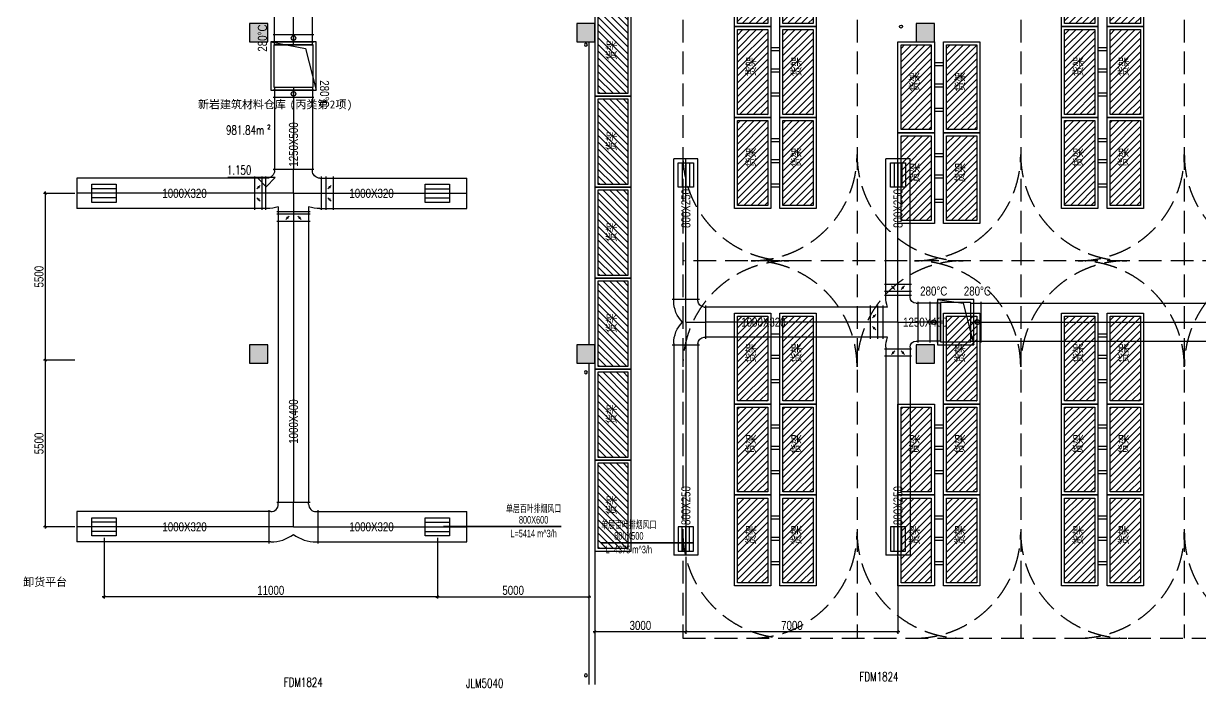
# Model space of a CAD drawing. Extents: x 2246048 to 2442613, y -66234 to 220766.
# Drawn here: x 2312361 to 2351168, y 45728 to 67528 of the extents above; entities that cross this region are included whole.
import ezdxf
from ezdxf.enums import TextEntityAlignment as Align

# ---------------------------------------------------------------- set-up
doc = ezdxf.new("R2010")
doc.units = 0
doc.header["$LTSCALE"] = 1000
doc.header["$MEASUREMENT"] = 0
doc.linetypes.add('CENTER', pattern=[0])
doc.linetypes.add('DASH', pattern=[0.35, 0.25, -0.1])
doc.layers.get('0').update_dxf_attribs({"color": 8})
doc.layers.get('Defpoints').update_dxf_attribs({"color": 8})
for name, color, linetype in [('COLUMN', 8, 'Continuous'), ('DIM_ELEV', 8, 'Continuous'), ('J-建筑立面图', 255, 'Continuous'), ('PUB_HATCH', 8, 'Continuous'), ('PUB_TEXT', 8, 'Continuous'), ('SPACE', 8, 'Continuous'), ('WALL', 7, 'Continuous'), ('WATER', 8, 'Continuous'), ('WINDOW', 8, 'Continuous'), ('WINDOW_TEXT', 8, 'Continuous'), ('叉车流线', 8, 'Continuous'), ('设备符号', 181, 'Continuous')]:
    doc.layers.add(name, color=color, linetype=linetype)
for name, color, linetype, lineweight in [('公共层-表格', 3, 'Continuous', 25), ('暖通-排烟-2D边线', 50, 'Continuous', 25), ('暖通-排烟-方风管中线', 251, 'CENTER', 25), ('暖通-排烟-标注', 3, 'Continuous', 25), ('暖通-排烟-法兰', 2, 'Continuous', 25), ('暖通-排烟-设备标注', 4, 'Continuous', 35), ('暖通-排烟-阀门', 7, 'Continuous', 25), ('暖通-排烟-阀门-消防', 7, 'Continuous', 25), ('暖通-排烟-风口', 70, 'Continuous', 25)]:
    doc.layers.add(name, color=color, linetype=linetype, lineweight=lineweight)
doc.styles.add('_TCH_DIM', font='SIMPLEX', dxfattribs={"bigfont": 'GBCBIG'})
doc.styles.add('_TCH_DYN', font='')
doc.styles.add('_TCH_SPACE', font='SIMPLEX', dxfattribs={"height": 5, "bigfont": 'GBCBIG'})
doc.styles.add('_TCH_WINDOW', font='SIMPLEX', dxfattribs={"height": 3.5, "bigfont": 'GBCBIG'})
doc.styles.add('AC10', font='hj.shx', dxfattribs={"width": 0.8, "bigfont": 'dhzftxt.shx'})
doc.styles.add('DIM_FONT', font='si-fs.shx', dxfattribs={"width": 0.65, "bigfont": 'fs.shx'})
doc.styles.add('rmhz', font='hj.shx', dxfattribs={"width": 0.8, "bigfont": 'dhzftxt.shx'})
doc.styles.get("Standard").update_dxf_attribs({"font": 'gbenor.shx', "bigfont": 'gbcbig.shx'})
doc.styles.get('_TCH_DYN').set_extended_font_data('SimSun')
doc.dimstyles.new('AC-100', dxfattribs={"dimscale": 100, "dimtxt": 3, "dimasz": 0.8, "dimexe": 0.6, "dimexo": 0.6, "dimgap": 0.6, "dimtad": 1, "dimdec": 0, "dimrnd": 1, "dimtxsty": 'rmhz', "dimblk": 'ARCHTICK', "dimcen": 0.8, "dimdle": 0.6, "dimadec": 0, "dimazin": 0, "dimtfac": 1, "dimtdec": 0, "dimtix": 1, "dimtmove": 2, "dimatfit": 3, "dimldrblk": 'ARCHTICK', "dimfxl": 1.25, "dimtolj": 1, "dimarcsym": 0})

# ---------------------------------------------------------------- blocks, each defined once
blk = doc.blocks.new('H-DTDFFS-3-H')
for p, q in [((0.5, 0.5), (-0.5, 0.5)), ((-0.5, 0.5), (-0.5, -0.5)), ((0.5, -0.5), (0.5, 0.5)), ((-0.5, 0.25), (0.5, 0.25)), ((-0.5, 0), (0.5, 0)), ((-0.5, -0.25), (0.5, -0.25)), ((-0.5, -0.5), (0.5, -0.5))]:
    blk.add_line(p, q)
blk = doc.blocks.new('*U2671')
at = {"layer": '暖通-排烟-2D边线', "extrusion": (1.49966e-32, 1.22461e-16, -1)}
for p, q in [((-400, 825), (-400, 875)), ((400, 825), (400, 875)), ((-346, 500), (-500, 500)), ((600, 625), (650, 625)), ((-346, -500), (-500, -500)), ((600, -625), (650, -625)), ((-400, -825), (-400, -875)), ((400, -825), (400, -875))]:
    blk.add_line(p, q, dxfattribs=at)
for centre, radius, start, end in [((-600, 825), 1000, 341.0344, 0), ((-600, 825), 200, 270, 0), ((-600, -825), 1000, 0, 18.9656), ((-600, -825), 200, 0, 90)]:
    blk.add_arc(centre, radius, start, end, dxfattribs=at)
at = {"layer": '暖通-排烟-法兰', "extrusion": (1.49966e-32, 1.22461e-16, -1)}
for p, q in [((450, 875), (-450, 875)), ((-500, 550), (-500, -550)), ((650, 675), (650, -675)), ((-450, -875), (450, -875))]:
    blk.add_line(p, q, dxfattribs=at)
blk = doc.blocks.new('*U2672')
at = {"layer": '暖通-排烟-2D边线', "extrusion": (-1.23582e-30, 1.22461e-16, -1)}
for p, q in [((-400, 700), (-400, 750)), ((400, 700), (400, 750)), ((600, 500), (650, 500)), ((-400, -700), (-400, -750)), ((400, -700), (400, -750)), ((600, -500), (650, -500))]:
    blk.add_line(p, q, dxfattribs=at)
for centre, radius, start, end in [((-600, 700), 1000, 315.573, 360), ((-600, 700), 200, 270, 360), ((-600, -700), 1000, 360, 44.427), ((-600, -700), 200, 360, 90)]:
    blk.add_arc(centre, radius, start, end, dxfattribs=at)
at = {"layer": '暖通-排烟-法兰', "extrusion": (-1.23582e-30, 1.22461e-16, -1)}
for p, q in [((450, 750), (-450, 750)), ((650, 550), (650, -550)), ((-450, -750), (450, -750))]:
    blk.add_line(p, q, dxfattribs=at)
blk = doc.blocks.new('*U2673', base_point=(2394676, 10684))
at = {"layer": '暖通-排烟-法兰'}
for p, q in [((2394556, 10134), (2394556, 11234)), ((2394796, 10134), (2394796, 11234))]:
    blk.add_line(p, q, dxfattribs=at)
at = {"layer": '暖通-排烟-阀门'}
for p, q in [((2394796, 11184), (2394556, 11184)), ((2394620, 10828), (2394733, 10941)), ((2394620, 10541), (2394733, 10428)), ((2394796, 10184), (2394556, 10184))]:
    blk.add_line(p, q, dxfattribs=at)
at = {"layer": '暖通-排烟-阀门', "const_width": 40}
for points in [[(2394656, 10884, 1), (2394696, 10884, 1)], [(2394656, 10484, 1), (2394696, 10484, 1)]]:
    blk.add_lwpolyline(points, format="xyb", close=True, dxfattribs=at)
blk = doc.blocks.new('*U2674', base_point=(2395461, 11822))
at = {"layer": '暖通-排烟-法兰'}
for p, q in [((2395011, 11942), (2395911, 11942)), ((2395011, 11702), (2395911, 11702))]:
    blk.add_line(p, q, dxfattribs=at)
at = {"layer": '暖通-排烟-阀门'}
for p, q in [((2395061, 11702), (2395061, 11942)), ((2395358, 11765), (2395245, 11879)), ((2395565, 11765), (2395678, 11879)), ((2395861, 11702), (2395861, 11942))]:
    blk.add_line(p, q, dxfattribs=at)
at = {"layer": '暖通-排烟-阀门', "const_width": 40}
for points in [[(2395281, 11822, 1), (2395321, 11822, 1)], [(2395601, 11822, 1), (2395641, 11822, 1)]]:
    blk.add_lwpolyline(points, format="xyb", close=True, dxfattribs=at)
blk = doc.blocks.new('*U2675', base_point=(2395461, 9678))
at = {"layer": '暖通-排烟-法兰'}
for p, q in [((2395911, 9798), (2395011, 9798)), ((2395911, 9558), (2395011, 9558))]:
    blk.add_line(p, q, dxfattribs=at)
at = {"layer": '暖通-排烟-阀门'}
for p, q in [((2395061, 9798), (2395061, 9558)), ((2395358, 9735), (2395245, 9622)), ((2395565, 9735), (2395678, 9622)), ((2395861, 9798), (2395861, 9558))]:
    blk.add_line(p, q, dxfattribs=at)
at = {"layer": '暖通-排烟-阀门', "const_width": 40}
for points in [[(2395281, 9678, 1), (2395321, 9678, 1)], [(2395601, 9678, 1), (2395641, 9678, 1)]]:
    blk.add_lwpolyline(points, format="xyb", close=True, dxfattribs=at)
blk = doc.blocks.new('*U2676', base_point=(2397963, 10684))
at = {"layer": '暖通-排烟-法兰'}
for p, q in [((2397843, 10009), (2397843, 11359)), ((2398083, 10009), (2398083, 11359))]:
    blk.add_line(p, q, dxfattribs=at)
at = {"layer": '暖通-排烟-阀门'}
for p, q in [((2398083, 11309), (2397843, 11309)), ((2398083, 10059), (2397843, 10059))]:
    blk.add_line(p, q, dxfattribs=at)
at = {"layer": '暖通-排烟-阀门-消防'}
blk.add_line((2397833, 10684), (2398093, 10684), dxfattribs=at)
blk.add_circle((2397963, 10684), 75, dxfattribs=at)
blk = doc.blocks.new('_ArchTick')
at = {"color": 0, "linetype": 'ByBlock', "const_width": 0.4}
blk.add_lwpolyline([(-0.5, -0.5), (0.5, 0.5)], dxfattribs=at)
blk = doc.blocks.new('*D2677')
at = {"layer": 'Defpoints', "color": 0, "transparency": 16777216}
for p in [(2334218, 49996), (2341218, 49996), (2334218, 47463)]:
    blk.add_point(p, dxfattribs=at)
at = {"layer": '公共层-表格', "color": 0, "lineweight": -2, "transparency": 16777216}
for p, q in [((2334218, 49936), (2334218, 47403)), ((2341218, 49936), (2341218, 47403)), ((2341278, 47463), (2334158, 47463))]:
    blk.add_line(p, q, dxfattribs=at)
at = {"layer": '公共层-表格', "color": 0, "lineweight": -2, "transparency": 16777216, "xscale": 80, "yscale": 80, "zscale": 80, "rotation": 180}
blk.add_blockref('_ArchTick', (2334218, 47463), dxfattribs=at)
at = {"layer": '公共层-表格', "color": 0, "lineweight": -2, "transparency": 16777216, "xscale": 80, "yscale": 80, "zscale": 80}
blk.add_blockref('_ArchTick', (2341218, 47463), dxfattribs=at)
at = {"layer": '公共层-表格', "color": 0, "transparency": 16777216, "insert": (2337718, 47673), "char_height": 300, "attachment_point": 5, "style": 'rmhz'}
blk.add_mtext('\\A1;7000', dxfattribs=at)
blk = doc.blocks.new('*D2678')
at = {"layer": 'Defpoints', "color": 0, "transparency": 16777216}
for p in [(2331218, 48165), (2334218, 48165), (2331218, 47463)]:
    blk.add_point(p, dxfattribs=at)
at = {"layer": '公共层-表格', "color": 0, "lineweight": -2, "transparency": 16777216}
for p, q in [((2331218, 48105), (2331218, 47403)), ((2334218, 48105), (2334218, 47403)), ((2334278, 47463), (2331158, 47463))]:
    blk.add_line(p, q, dxfattribs=at)
at = {"layer": '公共层-表格', "color": 0, "lineweight": -2, "transparency": 16777216, "xscale": 80, "yscale": 80, "zscale": 80, "rotation": 180}
blk.add_blockref('_ArchTick', (2331218, 47463), dxfattribs=at)
at = {"layer": '公共层-表格', "color": 0, "lineweight": -2, "transparency": 16777216, "xscale": 80, "yscale": 80, "zscale": 80}
blk.add_blockref('_ArchTick', (2334218, 47463), dxfattribs=at)
at = {"layer": '公共层-表格', "color": 0, "transparency": 16777216, "insert": (2332718, 47673), "char_height": 300, "attachment_point": 5, "style": 'rmhz'}
blk.add_mtext('\\A1;3000', dxfattribs=at)
blk = doc.blocks.new('*D2698')
at = {"layer": 'Defpoints', "color": 0, "transparency": 16777216}
for p in [(2315019, 50627), (2326019, 50627), (2315019, 48620)]:
    blk.add_point(p, dxfattribs=at)
at = {"layer": '公共层-表格', "color": 0, "lineweight": -2, "transparency": 16777216}
for p, q in [((2315019, 50567), (2315019, 48560)), ((2326019, 50567), (2326019, 48560)), ((2326079, 48620), (2314959, 48620))]:
    blk.add_line(p, q, dxfattribs=at)
at = {"layer": '公共层-表格', "color": 0, "lineweight": -2, "transparency": 16777216, "xscale": 80, "yscale": 80, "zscale": 80, "rotation": 180}
blk.add_blockref('_ArchTick', (2315019, 48620), dxfattribs=at)
at = {"layer": '公共层-表格', "color": 0, "lineweight": -2, "transparency": 16777216, "xscale": 80, "yscale": 80, "zscale": 80}
blk.add_blockref('_ArchTick', (2326019, 48620), dxfattribs=at)
at = {"layer": '公共层-表格', "color": 0, "transparency": 16777216, "insert": (2320519, 48830), "char_height": 300, "attachment_point": 5, "style": 'rmhz'}
blk.add_mtext('\\A1;11000', dxfattribs=at)
blk = doc.blocks.new('*D2701')
at = {"layer": 'Defpoints', "color": 0, "transparency": 16777216}
for p in [(2331018, 53155), (2326019, 49563), (2331018, 48620)]:
    blk.add_point(p, dxfattribs=at)
at = {"layer": '公共层-表格', "color": 0, "lineweight": -2, "transparency": 16777216}
for p, q in [((2331018, 53095), (2331018, 48560)), ((2326019, 49503), (2326019, 48560)), ((2325959, 48620), (2331078, 48620))]:
    blk.add_line(p, q, dxfattribs=at)
at = {"layer": '公共层-表格', "color": 0, "lineweight": -2, "transparency": 16777216, "xscale": 80, "yscale": 80, "zscale": 80, "rotation": 180}
blk.add_blockref('_ArchTick', (2326019, 48620), dxfattribs=at)
at = {"layer": '公共层-表格', "color": 0, "lineweight": -2, "transparency": 16777216, "xscale": 80, "yscale": 80, "zscale": 80}
blk.add_blockref('_ArchTick', (2331018, 48620), dxfattribs=at)
at = {"layer": '公共层-表格', "color": 0, "transparency": 16777216, "insert": (2328519, 48830), "char_height": 300, "attachment_point": 5, "style": 'rmhz'}
blk.add_mtext('\\A1;5000', dxfattribs=at)
blk = doc.blocks.new('*U2694')
at = {"layer": '暖通-排烟-2D边线', "extrusion": (1.22461e-16, -2.71917e-32, -1)}
for p, q in [((-750, 500), (-800, 500)), ((750, 500), (800, 500)), ((-750, -500), (-800, -500)), ((-500, -750), (-500, -800)), ((500, -750), (500, -800)), ((750, -500), (800, -500))]:
    blk.add_line(p, q, dxfattribs=at)
for centre, radius, start, end in [((750, -750), 1250, 90, 126.8699), ((-750, -750), 1250, 53.1301, 90), ((750, -750), 250, 90, 180), ((-750, -750), 250, 0, 90)]:
    blk.add_arc(centre, radius, start, end, dxfattribs=at)
at = {"layer": '暖通-排烟-法兰', "extrusion": (1.22461e-16, -2.71917e-32, -1)}
for p, q in [((-800, 550), (-800, -550)), ((800, -550), (800, 550)), ((550, -800), (-550, -800))]:
    blk.add_line(p, q, dxfattribs=at)
blk = doc.blocks.new('*D2699')
at = {"layer": 'Defpoints', "color": 0, "transparency": 16777216}
for p in [(2313082, 56428), (2314117, 56428), (2314117, 50927)]:
    blk.add_point(p, dxfattribs=at)
at = {"layer": '公共层-表格', "color": 0, "lineweight": -2, "transparency": 16777216}
for p, q in [((2314057, 56428), (2313022, 56428)), ((2313082, 50867), (2313082, 56488)), ((2314057, 50927), (2313022, 50927))]:
    blk.add_line(p, q, dxfattribs=at)
at = {"layer": '公共层-表格', "color": 0, "lineweight": -2, "transparency": 16777216, "xscale": 80, "yscale": 80, "zscale": 80}
for p, rotation in [((2313082, 56428), 90), ((2313082, 50927), 270)]:
    blk.add_blockref('_ArchTick', p, dxfattribs=dict(at, rotation=rotation))
at = {"layer": '公共层-表格', "color": 0, "transparency": 16777216, "insert": (2312872, 53678), "char_height": 300, "attachment_point": 5, "rotation": 90, "style": 'rmhz'}
blk.add_mtext('\\A1;5500', dxfattribs=at)
blk = doc.blocks.new('*D2700')
at = {"layer": 'Defpoints', "color": 0, "transparency": 16777216}
for p in [(2313082, 61927), (2314117, 61927), (2314057, 56428)]:
    blk.add_point(p, dxfattribs=at)
at = {"layer": '公共层-表格', "color": 0, "lineweight": -2, "transparency": 16777216}
for p, q in [((2314057, 61927), (2313022, 61927)), ((2313082, 56368), (2313082, 61987)), ((2313997, 56428), (2313022, 56428))]:
    blk.add_line(p, q, dxfattribs=at)
at = {"layer": '公共层-表格', "color": 0, "lineweight": -2, "transparency": 16777216, "xscale": 80, "yscale": 80, "zscale": 80}
for p, rotation in [((2313082, 61927), 90), ((2313082, 56428), 270)]:
    blk.add_blockref('_ArchTick', p, dxfattribs=dict(at, rotation=rotation))
at = {"layer": '公共层-表格', "color": 0, "transparency": 16777216, "insert": (2312872, 59178), "char_height": 300, "attachment_point": 5, "rotation": 90, "style": 'rmhz'}
blk.add_mtext('\\A1;5500', dxfattribs=at)
blk = doc.blocks.new('*U2697')
at = {"layer": '暖通-排烟-2D边线'}
for p, q in [((-875, 500), (-925, 500)), ((-500, 442), (-500, 600)), ((500, 442), (500, 600)), ((875, 500), (925, 500)), ((-875, -500), (-925, -500)), ((-625, -750), (-625, -800)), ((625, -750), (625, -800)), ((875, -500), (925, -500))]:
    blk.add_line(p, q, dxfattribs=at)
for centre, radius, start, end in [((-875, -750), 1250, 72.5424, 90), ((875, -750), 1250, 90, 107.4576), ((-875, -750), 250, 0, 90), ((875, -750), 250, 90, 180)]:
    blk.add_arc(centre, radius, start, end, dxfattribs=at)
at = {"layer": '暖通-排烟-法兰'}
for p, q in [((-925, -550), (-925, 550)), ((-550, 600), (550, 600)), ((925, 550), (925, -550)), ((-675, -800), (675, -800))]:
    blk.add_line(p, q, dxfattribs=at)
blk = doc.blocks.new('*U2702', base_point=(2376861, 18089))
at = {"layer": '暖通-排烟-法兰'}
for p, q in [((2377536, 18209), (2376186, 18209)), ((2377536, 17969), (2376186, 17969))]:
    blk.add_line(p, q, dxfattribs=at)
at = {"layer": '暖通-排烟-阀门'}
for p, q in [((2376236, 18209), (2376236, 17969)), ((2377486, 18209), (2377486, 17969))]:
    blk.add_line(p, q, dxfattribs=at)
at = {"layer": '暖通-排烟-阀门-消防'}
blk.add_line((2376861, 17959), (2376861, 18219), dxfattribs=at)
blk.add_circle((2376861, 18089), 75, dxfattribs=at)
blk = doc.blocks.new('*U2703', base_point=(2376861, 20283))
at = {"layer": '暖通-排烟-法兰'}
for p, q in [((2376186, 20403), (2377536, 20403)), ((2376186, 20163), (2377536, 20163))]:
    blk.add_line(p, q, dxfattribs=at)
at = {"layer": '暖通-排烟-阀门'}
for p, q in [((2376236, 20163), (2376236, 20403)), ((2377486, 20163), (2377486, 20403))]:
    blk.add_line(p, q, dxfattribs=at)
at = {"layer": '暖通-排烟-阀门-消防'}
blk.add_line((2376861, 20413), (2376861, 20153), dxfattribs=at)
blk.add_circle((2376861, 20283), 75, dxfattribs=at)
blk = doc.blocks.new('*U2704', base_point=(2378051, 14934))
at = {"layer": '暖通-排烟-法兰'}
for p, q in [((2377931, 15484), (2377931, 14384)), ((2378171, 15484), (2378171, 14384))]:
    blk.add_line(p, q, dxfattribs=at)
at = {"layer": '暖通-排烟-阀门'}
for p, q in [((2377931, 15434), (2378171, 15434)), ((2377994, 15077), (2378108, 15190)), ((2377994, 14790), (2378108, 14677)), ((2377931, 14434), (2378171, 14434))]:
    blk.add_line(p, q, dxfattribs=at)
at = {"layer": '暖通-排烟-阀门', "const_width": 40}
for points in [[(2378031, 15134, 1), (2378071, 15134, 1)], [(2378031, 14734, 1), (2378071, 14734, 1)]]:
    blk.add_lwpolyline(points, format="xyb", close=True, dxfattribs=at)
blk = doc.blocks.new('*U2705', base_point=(2375711, 14934))
at = {"layer": '暖通-排烟-法兰'}
for p, q in [((2375591, 14384), (2375591, 15484)), ((2375831, 14384), (2375831, 15484))]:
    blk.add_line(p, q, dxfattribs=at)
at = {"layer": '暖通-排烟-阀门'}
for p, q in [((2375831, 15434), (2375591, 15434)), ((2375655, 15077), (2375768, 15190)), ((2375655, 14790), (2375768, 14677)), ((2375831, 14434), (2375591, 14434))]:
    blk.add_line(p, q, dxfattribs=at)
at = {"layer": '暖通-排烟-阀门', "const_width": 40}
for points in [[(2375691, 15134, 1), (2375731, 15134, 1)], [(2375691, 14734, 1), (2375731, 14734, 1)]]:
    blk.add_lwpolyline(points, format="xyb", close=True, dxfattribs=at)
blk = doc.blocks.new('*U2706', base_point=(2376861, 14130))
at = {"layer": '暖通-排烟-法兰'}
for p, q in [((2377411, 14250), (2376311, 14250)), ((2377411, 14010), (2376311, 14010))]:
    blk.add_line(p, q, dxfattribs=at)
at = {"layer": '暖通-排烟-阀门'}
for p, q in [((2376361, 14250), (2376361, 14010)), ((2376718, 14186), (2376605, 14073)), ((2377005, 14186), (2377118, 14073)), ((2377361, 14250), (2377361, 14010))]:
    blk.add_line(p, q, dxfattribs=at)
at = {"layer": '暖通-排烟-阀门', "const_width": 40}
for points in [[(2376641, 14130, 1), (2376681, 14130, 1)], [(2377041, 14130, 1), (2377081, 14130, 1)]]:
    blk.add_lwpolyline(points, format="xyb", close=True, dxfattribs=at)
blk = doc.blocks.new('5MI')
at = {"layer": 'PUB_HATCH'}
h = blk.add_hatch(dxfattribs=at)
h.set_pattern_fill('ANSI31', color=256, scale=100, angle=-270, style=0)
h.set_pattern_definition([(135, (-3488.73, -1248969.12), (-112.253202, -112.253202), [])])
h.paths.add_polyline_path([(2400, -1300), (-400, -1300), (-400, -300), (2400, -300)])
h = blk.add_hatch(dxfattribs=at)
h.set_pattern_fill('ANSI31', color=256, scale=100, angle=-270, style=0)
h.set_pattern_definition([(135, (-3488.73, -1250469.12), (-112.253202, -112.253202), [])])
h.paths.add_polyline_path([(2400, -2800), (-400, -2800), (-400, -1800), (2400, -1800)])
at = {"layer": 'J-建筑立面图'}
for p, q in [((200, -1400), (200, -1700)), ((300, -1400), (300, -1700)), ((900, -1400), (900, -1700)), ((1000, -1400), (1000, -1700)), ((1700, -1400), (1700, -1700)), ((1800, -1400), (1800, -1700))]:
    blk.add_line(p, q, dxfattribs=at)
for points in [[(2500, -1400), (-500, -1400), (-500, -200), (2500, -200)], [(2500, -2900), (-500, -2900), (-500, -1700), (2500, -1700)]]:
    blk.add_lwpolyline(points, close=True, dxfattribs=at)
at = {"layer": 'PUB_HATCH'}
for points in [[(2400, -1300), (-400, -1300), (-400, -300), (2400, -300)], [(2400, -2800), (-400, -2800), (-400, -1800), (2400, -1800)]]:
    blk.add_lwpolyline(points, close=True, dxfattribs=at)
at = {"layer": 'PUB_TEXT'}
for p in [(1140, -676), (1140, -2176)]:
    blk.add_text('货架', height=337.6, rotation=180, dxfattribs=at).set_placement(p)
blk = doc.blocks.new('3245')
at = {"layer": '叉车流线', "linetype": 'DASH', "ltscale": 3}
for points in [[(-3500, 40350, -0.414214), (0, 36850)], [(3500, 40350, 0.414214), (0, 36850)], [(-3500, 27900, 0.414214), (0, 31400)], [(3500, 27900, -0.414214), (0, 31400)], [(-3500, 27900, -0.414214), (0, 24400)], [(3500, 27900, 0.414214), (0, 24400)], [(-3500, 12450, 0.414214), (0, 15950)], [(3500, 12450, -0.414214), (0, 15950)], [(-3500, 12450, -0.414214), (0, 8950)], [(3500, 12450, 0.414214), (0, 8950)], [(-3500, 0, 0.414214), (0, 3500)], [(3500, 0, -0.414214), (0, 3500)]]:
    blk.add_lwpolyline(points, format="xyb", dxfattribs=at)
blk.add_lwpolyline([(0, 0), (0, 40350)], dxfattribs=at)
blk = doc.blocks.new('dfbsfd')
at = {"layer": 'WATER'}
for centre in [(2364911, 43580), (2364911, 32580), (2364911, 21480), (2364911, 10680), (2364911, 680)]:
    blk.add_circle(centre, 50, dxfattribs=at)
blk = doc.blocks.new('_FZH')
blk.add_lwpolyline([(-0.5, -0.5), (0.5, -0.5), (0.5, 0.5), (-0.5, 0.5)], close=True)
at = {"layer": 'PUB_HATCH'}
blk.add_solid([(-0.5, -0.5), (0.5, -0.5), (-0.5, 0.5), (0.5, 0.5)], dxfattribs=at)
blk = doc.blocks.new('$DorLib2D$00000002')
for p, q in [((-0.5, 0), (-0.5, 0.4875)), ((-0.475, 0.4875), (-0.5, 0.4875)), ((-0.475, 0), (-0.475, 0.4875)), ((0.475, 0), (0.475, 0.4875)), ((0.475, 0.4875), (0.5, 0.4875)), ((0.5, 0), (0.5, 0.4875)), ((-0.5, 0), (-0.475, 0)), ((0.5, 0), (0.475, 0))]:
    blk.add_line(p, q)
at = {"lineweight": 13}
for centre, start, end in [((-0.4875, 0), 0, 88.53072), ((0.4875, 0), 91.46928, 180)]:
    blk.add_arc(centre, 0.4875, start, end, dxfattribs=at)
blk = doc.blocks.new('$DorLib2D$00000213')
at = {"color": 0, "linetype": 'DASH', "const_width": 0.02}
blk.add_lwpolyline([(0.5, 0), (-0.5, 0)], dxfattribs=at)
blk = doc.blocks.new('A$C1E3B3BB2')
at = {"layer": 'PUB_HATCH'}
h = blk.add_hatch(dxfattribs=at)
h.set_pattern_fill('ANSI31', color=256, scale=100, angle=-270, style=0)
h.set_pattern_definition([(315, (-1280469.12, 27711.27), (-112.253202, -112.253202), [])])
h.paths.add_polyline_path([(-32800, 33600), (-32800, 30800), (-31800, 30800), (-31800, 33600)])
h = blk.add_hatch(dxfattribs=at)
h.set_pattern_fill('ANSI31', color=256, scale=100, angle=-270, style=0)
h.set_pattern_definition([(315, (-1280469.12, 24711.27), (-112.253202, -112.253202), [])])
h.paths.add_polyline_path([(-32800, 30600), (-32800, 27800), (-31800, 27800), (-31800, 30600)])
h = blk.add_hatch(dxfattribs=at)
h.set_pattern_fill('ANSI31', color=256, scale=100, angle=-270, style=0)
h.set_pattern_definition([(315, (-1280469.12, 21711.27), (-112.253202, -112.253202), [])])
h.paths.add_polyline_path([(-32800, 27600), (-32800, 24800), (-31800, 24800), (-31800, 27600)])
h = blk.add_hatch(dxfattribs=at)
h.set_pattern_fill('ANSI31', color=256, scale=100, angle=-270, style=0)
h.set_pattern_definition([(315, (-1280469.12, 18711.27), (-112.253202, -112.253202), [])])
h.paths.add_polyline_path([(-32800, 24600), (-32800, 21800), (-31800, 21800), (-31800, 24600)])
h = blk.add_hatch(dxfattribs=at)
h.set_pattern_fill('ANSI31', color=256, scale=100, angle=-270, style=0)
h.set_pattern_definition([(45, (-1268969.12, 26538.73), (-112.253202, 112.253202), [])])
h.paths.add_polyline_path([(-21300, 20650), (-21300, 23450), (-20300, 23450), (-20300, 20650)])
h = blk.add_hatch(dxfattribs=at)
h.set_pattern_fill('ANSI31', color=256, scale=100, angle=-270, style=0)
h.set_pattern_definition([(315, (-1280469.12, 15711.27), (-112.253202, -112.253202), [])])
h.paths.add_polyline_path([(-32800, 21600), (-32800, 18800), (-31800, 18800), (-31800, 21600)])
h = blk.add_hatch(dxfattribs=at)
h.set_pattern_fill('ANSI31', color=256, scale=100, angle=-270, style=0)
h.set_pattern_definition([(315, (-1280469.12, 12711.27), (-112.253202, -112.253202), [])])
h.paths.add_polyline_path([(-32800, 18600), (-32800, 15800), (-31800, 15800), (-31800, 18600)])
at = {"layer": 'DIM_ELEV'}
for p, q in [((-43452, 28017.2), (-45017, 28017.2)), ((-43752, 27717.2), (-44052, 28017.2)), ((-43752, 27717.2), (-43452, 28017.2))]:
    blk.add_line(p, q, dxfattribs=at)
at = {"layer": 'J-建筑立面图'}
for points in [[(-32900, 33700), (-32900, 30700), (-31700, 30700), (-31700, 33700)], [(-32900, 30700), (-32900, 27700), (-31700, 27700), (-31700, 30700)], [(-32900, 27700), (-32900, 24700), (-31700, 24700), (-31700, 27700)], [(-32900, 24700), (-32900, 21700), (-31700, 21700), (-31700, 24700)], [(-21400, 20550), (-21400, 23550), (-20200, 23550), (-20200, 20550)], [(-32900, 21700), (-32900, 18700), (-31700, 18700), (-31700, 21700)], [(-32900, 18700), (-32900, 15700), (-31700, 15700), (-31700, 18700)]]:
    blk.add_lwpolyline(points, close=True, dxfattribs=at)
at = {"layer": 'PUB_HATCH'}
for points in [[(-32800, 33600), (-32800, 30800), (-31800, 30800), (-31800, 33600)], [(-32800, 30600), (-32800, 27800), (-31800, 27800), (-31800, 30600)], [(-32800, 27600), (-32800, 24800), (-31800, 24800), (-31800, 27600)], [(-32800, 24600), (-32800, 21800), (-31800, 21800), (-31800, 24600)], [(-21300, 20650), (-21300, 23450), (-20300, 23450), (-20300, 20650)], [(-32800, 21600), (-32800, 18800), (-31800, 18800), (-31800, 21600)], [(-32800, 18600), (-32800, 15800), (-31800, 15800), (-31800, 18600)]]:
    blk.add_lwpolyline(points, close=True, dxfattribs=at)
at = {"layer": 'WALL'}
for p, q in [((-33100, 32500), (-33100, 22500)), ((-32900, 32500), (-32900, 22500)), ((-33100, 21900), (-33100, 11300)), ((-32900, 21900), (-32900, 11300))]:
    blk.add_line(p, q, dxfattribs=at)
at = {"layer": 'WATER'}
blk.add_circle((-22798.5, 33000), 50, dxfattribs=at)
at = {"layer": '叉车流线', "linetype": 'DASH', "ltscale": 3}
for points in [[(-2650, 53175), (-30000, 53175), (-30000, 12825), (-2650, 12825)], [(-2650, 25275), (-30000, 25275)]]:
    blk.add_lwpolyline(points, dxfattribs=at)
for points in [[(-26500, 25275, -0.4142136), (-30000, 28775)], [(-26500, 25275, 0.4142136), (-30000, 21775)], [(-26500, 12825, -0.4142136), (-30000, 16325)]]:
    blk.add_lwpolyline(points, format="xyb", dxfattribs=at)
at = {"layer": 'COLUMN', "xscale": -1}
blk.add_blockref('dfbsfd', (2331711.1, 10920.2), dxfattribs=at)
at = {"layer": 'COLUMN', "xscale": 600, "yscale": 600, "zscale": 600}
for p in [(-44000, 32800), (-33200, 32800), (-22000, 32800), (-44000, 22200), (-33200, 22200), (-22000, 22200)]:
    blk.add_blockref('_FZH', p, dxfattribs=at)
at = {"layer": 'J-建筑立面图'}
for name, p, rotation in [('3245', (-24250, 53175), 180), ('3245', (-18850, 53175), 180), ('3245', (-13450, 53175), 180), ('5MI', (-25400, 35500), 270), ('5MI', (-14600, 35500), 270), ('5MI', (-25400, 32500), 270), ('5MI', (-14600, 32500), 270), ('5MI', (-20000, 32000), 270), ('5MI', (-25400, 29500), 270), ('5MI', (-14600, 29500), 270), ('5MI', (-20000, 29000), 270), ('5MI', (-25400, 23050), 270), ('5MI', (-14600, 23050), 270), ('5MI', (-25400, 20050), 270), ('5MI', (-20000, 20050), 270), ('5MI', (-14600, 20050), 270), ('5MI', (-25400, 17050), 270), ('5MI', (-20000, 17050), 270), ('5MI', (-14600, 17050), 270)]:
    blk.add_blockref(name, p, dxfattribs=dict(at, rotation=rotation))
at = {"layer": 'WINDOW'}
ref = blk.add_blockref('$DorLib2D$00000002', (-23500, 11000), dxfattribs=dict(at, xscale=1800, yscale=1800, zscale=1800, rotation=180))
ref.add_attrib('A', 'FDM1824', (-24170, 11408.3), dxfattribs={"layer": 'WINDOW_TEXT', "height": 297.5, "style": '_TCH_WINDOW', "width": 0.705882})
ref = blk.add_blockref('$DorLib2D$00000002', (-42500, 11000), dxfattribs=dict(at, xscale=-1800, yscale=1800, zscale=-1800, rotation=180))
ref.add_attrib('A', 'FDM1824', (-43170, 11226.2), dxfattribs={"layer": 'WINDOW_TEXT', "height": 297.5, "style": '_TCH_WINDOW', "width": 0.705882})
ref = blk.add_blockref('$DorLib2D$00000213', (-36500, 11000), dxfattribs=dict(at, xscale=-5000, yscale=5000, zscale=-5000, rotation=180))
ref.add_attrib('A', 'JLM5040', (-37155, 11192.9), dxfattribs={"layer": 'WINDOW_TEXT', "height": 297.5, "style": '_TCH_WINDOW', "width": 0.705882})
at = {"layer": 'PUB_TEXT'}
for p in [(-32176, 31897), (-32176, 28897), (-32176, 25897), (-32176, 22897), (-20676, 21909.9), (-32176, 19897), (-32176, 16897)]:
    blk.add_text('货架', height=337.59, rotation=90, dxfattribs=at).set_placement(p)
at = {"layer": 'PUB_TEXT', "style": '_TCH_DYN'}
for s, height, p in [('新岩建筑材料仓库', 265.82, (-46000.2, 30299.2)), ('(', 265.8, (-42975.7, 30299.2)), ('丙类第', 265.82, (-42786.7, 30299.2)), ('2', 265.8, (-41652.5, 30299.2)), ('项', 265.8, (-41463.5, 30299.2)), (')', 265.8, (-41085.4, 30299.2)), ('卸货平台', 265.82, (-51769.2, 14548.4))]:
    blk.add_text(s, height=height, dxfattribs=at).set_placement(p)
at = {"layer": 'PUB_TEXT', "style": '_TCH_DIM', "width": 0.705882}
blk.add_text('1.150', height=297.5, dxfattribs=at).set_placement((-45047, 28117.3))
at = {"layer": 'SPACE', "style": '_TCH_SPACE', "width": 0.705882}
for s, height, p in [('981.84m', 297.5, (-45075.9, 29435.8)), ('2', 148.8, (-43715.9, 29610.8))]:
    blk.add_text(s, height=height, dxfattribs=at).set_placement(p)
at = {"layer": '设备符号', "ltscale": 0.1, "style": 'DIM_FONT', "width": 0.6, "flags": 9}
for tag in ['XSIZE', 'YSIZE']:
    blk.add_attdef(tag, (-53999.5, -251.2), '', height=1.3, dxfattribs=at)

msp = doc.modelspace()

# ---------------------------------------------------------------- linework, layer by layer
at = {"layer": '公共层-表格'}
for points in [[(2322018.963, 66927.8), (2320518.469, 66927.8), (2320518.469, 65327.8), (2322018.963, 65327.8)], [(2343718.963, 58427.8), (2342518.469, 58427.8), (2342518.469, 56927.8), (2343718.963, 56927.8)]]:
    msp.add_lwpolyline(points, close=True, dxfattribs=at)
for points in [[(2320518.469, 66927.8), (2321668.949, 66708.665), (2322018.963, 65327.8)], [(2342518.469, 58427.8), (2343368.949, 58308.665), (2343718.963, 56927.8)]]:
    msp.add_lwpolyline(points, dxfattribs=at)
at = {"layer": '暖通-排烟-2D边线'}
for p, q in [((2320643.716, 66827.8), (2320643.716, 72128.128)), ((2321893.716, 66827.8), (2321893.716, 72128.128)), ((2320643.716, 66827.8), (2321893.716, 66827.8)), ((2320643.716, 65427.8), (2320643.716, 62727.473)), ((2321893.716, 65427.8), (2321893.716, 62727.473)), ((2333818.469, 58427.8), (2333818.469, 63059.882)), ((2334618.469, 63059.882), (2333818.469, 63059.882)), ((2334618.469, 58427.8), (2334618.469, 63059.882)), ((2340818.469, 58552.8), (2340818.469, 63059.882)), ((2341618.469, 63059.882), (2340818.469, 63059.882)), ((2341618.469, 58552.8), (2341618.469, 63059.882)), ((2320343.716, 62427.473), (2314117.474, 62427.473)), ((2314117.474, 62427.473), (2314117.474, 61427.473)), ((2322193.716, 62427.473), (2326995.85, 62427.473)), ((2326995.85, 61427.473), (2326995.85, 62427.473)), ((2320343.716, 61427.473), (2314117.474, 61427.473)), ((2320768.716, 61327.473), (2320768.716, 51727.479)), ((2321768.716, 61327.473), (2321768.716, 51727.479)), ((2322193.716, 61427.473), (2326995.85, 61427.473)), ((2342618.469, 58302.8), (2341868.469, 58302.8)), ((2342618.469, 57052.8), (2342618.469, 58302.8)), ((2343618.963, 58302.8), (2353368.963, 58302.8)), ((2343618.963, 57052.8), (2343618.963, 58302.8)), ((2340718.469, 58177.8), (2334868.469, 58177.8)), ((2340718.469, 57177.8), (2334868.469, 57177.8)), ((2342618.469, 57052.8), (2341868.469, 57052.8)), ((2343618.963, 57052.8), (2353368.963, 57052.8)), ((2333818.469, 56927.8), (2333818.469, 49995.718)), ((2334618.469, 56927.8), (2334618.469, 49995.718)), ((2340818.469, 56802.8), (2340818.469, 49995.718)), ((2341618.469, 56802.8), (2341618.469, 49995.718)), ((2320468.716, 51427.479), (2314117.474, 51427.479)), ((2314117.474, 51427.479), (2314117.474, 50427.479)), ((2322068.716, 51427.479), (2326995.85, 51427.479)), ((2326995.85, 50427.479), (2326995.85, 51427.479)), ((2320468.716, 50427.479), (2314117.474, 50427.479)), ((2322068.716, 50427.479), (2326995.85, 50427.479)), ((2334618.469, 49995.718), (2333818.469, 49995.718)), ((2341618.469, 49995.718), (2340818.469, 49995.718))]:
    msp.add_line(p, q, dxfattribs=at)
for points in [[(2321918.963, 66827.8), (2320618.469, 66827.8), (2320618.469, 65427.8), (2321918.963, 65427.8)], [(2343618.963, 58327.8), (2342618.469, 58327.8), (2342618.469, 57027.8), (2343618.963, 57027.8)]]:
    msp.add_lwpolyline(points, close=True, dxfattribs=at)
at = {"layer": '暖通-排烟-方风管中线'}
for p, q in [((2321268.716, 66827.8), (2321268.716, 72128.128)), ((2321268.716, 65427.8), (2321268.716, 62727.473)), ((2334218.469, 58427.8), (2334218.469, 63059.882)), ((2341218.469, 58552.8), (2341218.469, 63059.882)), ((2321268.716, 61927.473), (2321268.716, 62727.473)), ((2320343.716, 61927.473), (2314117.474, 61927.473)), ((2321268.716, 61927.473), (2320343.716, 61927.473)), ((2321268.716, 61927.473), (2322193.716, 61927.473)), ((2321268.716, 61927.473), (2321268.716, 61327.473)), ((2322193.716, 61927.473), (2326995.85, 61927.473)), ((2321268.716, 61327.473), (2321268.716, 51727.479)), ((2334218.469, 57677.8), (2334218.469, 58427.8)), ((2341218.469, 57677.8), (2341218.469, 58552.8)), ((2334218.469, 57677.8), (2334868.469, 57677.8)), ((2334218.469, 57677.8), (2334218.469, 56927.8)), ((2340718.469, 57677.8), (2334868.469, 57677.8)), ((2341218.469, 57677.8), (2340718.469, 57677.8)), ((2341218.469, 57677.8), (2341868.469, 57677.8)), ((2341218.469, 57677.8), (2341218.469, 56802.8)), ((2342618.469, 57677.8), (2341868.469, 57677.8)), ((2343618.963, 57677.8), (2353368.963, 57677.8)), ((2334218.469, 56927.8), (2334218.469, 49995.718)), ((2341218.469, 56802.8), (2341218.469, 49995.718)), ((2321268.716, 50927.479), (2321268.716, 51727.479)), ((2320468.716, 50927.479), (2314117.474, 50927.479)), ((2321268.716, 50927.479), (2320468.716, 50927.479)), ((2321268.716, 50927.479), (2322068.716, 50927.479)), ((2322068.716, 50927.479), (2326995.85, 50927.479))]:
    msp.add_line(p, q, dxfattribs=at)
at = {"layer": '暖通-排烟-设备标注'}
for p, q in [((2326222.718, 50933.315), (2328283.158, 50933.315)), ((2328283.158, 50933.315), (2330105, 50933.315)), ((2333247.544, 50403.437), (2331425.702, 50403.437)), ((2334456.653, 50403.437), (2333247.544, 50403.437))]:
    msp.add_line(p, q, dxfattribs=at)

# ---------------------------------------------------------------- block references
msp.add_blockref('A$C1E3B3BB2', (2364118.469, 34427.8))
at = {"layer": '暖通-排烟-2D边线', "xscale": -1, "rotation": 180}
for name, p in [('*U2697', (2321268.716, 61927.473)), ('*U2694', (2321268.716, 50927.479))]:
    msp.add_blockref(name, p, dxfattribs=at)
at = {"layer": '暖通-排烟-2D边线'}
for name, p in [('*U2672', (2334218.469, 57677.8)), ('*U2671', (2341218.469, 57677.8))]:
    msp.add_blockref(name, p, dxfattribs=at)
at = {"layer": '暖通-排烟-阀门'}
for name, p in [('*U2705', (2320118.469, 61927.473)), ('*U2704', (2322458.431, 61927.473)), ('*U2706', (2321268.716, 61123.391)), ('*U2674', (2341218.469, 58815.626)), ('*U2673', (2340433.76, 57677.8)), ('*U2675', (2341218.469, 56672.124))]:
    msp.add_blockref(name, p, dxfattribs=at)
at = {"layer": '暖通-排烟-阀门-消防'}
for name, p in [('*U2703', (2321268.716, 67047.8)), ('*U2702', (2321268.716, 65207.8)), ('*U2676', (2342398.469, 57677.8))]:
    msp.add_blockref(name, p, dxfattribs=at)
at = {"layer": '暖通-排烟-阀门-消防', "xscale": -1}
msp.add_blockref('*U2676', (2343838.963, 57677.8), dxfattribs=at)
at = {"layer": '暖通-排烟-风口'}
for p, xscale, yscale, rotation in [((2334218.469, 62527.759), -800, 500, 90), ((2341218.469, 62527.759), -800, 500, 90), ((2315018.633, 61927.473), -800, 600, 359.9999999999997), ((2326018.575, 61927.473), -800, 600, 180), ((2315018.633, 50927.479), -800, 600, 359.9999999999997), ((2326018.575, 50927.479), -800, 600, 180), ((2334218.469, 50527.842), 800, 500, 89.99999999999999), ((2341218.469, 50527.842), 800, 500, 89.99999999999999)]:
    msp.add_blockref('H-DTDFFS-3-H', p, dxfattribs=dict(at, xscale=xscale, yscale=yscale, rotation=rotation))

# ---------------------------------------------------------------- texts
at = {"layer": '暖通-排烟-标注', "style": 'AC10', "width": 0.8}
for s, p in [('1250X500', (2321268.716, 63537.604)), ('800X250', (2334218.469, 61427.841)), ('800X250', (2341218.469, 61427.841)), ('1000X400', (2321268.716, 54399.555)), ('800X250', (2334218.469, 51627.759)), ('800X250', (2341218.469, 51627.759))]:
    msp.add_text(s, height=300, rotation=90, dxfattribs=at).set_placement(p, align=Align.MIDDLE_CENTER)
for s, p in [('1000X320', (2317674.595, 61927.473)), ('1000X320', (2323845.783, 61927.473)), ('1000X320', (2336777.594, 57677.8)), ('1250X400', (2342118.469, 57677.8)), ('1000X320', (2317674.595, 50927.479)), ('1000X320', (2323845.783, 50927.479))]:
    msp.add_text(s, height=300, dxfattribs=at).set_placement(p, align=Align.MIDDLE_CENTER)
at = {"layer": '暖通-排烟-设备标注', "style": 'AC10', "width": 0.7}
for s, p in [('单层百叶排烟风口', (2329194.079, 51508.315)), ('800X600', (2329194.079, 51158.315)), ('L=5414 m^ 3/h', (2329194.079, 50708.315)), ('单层百叶排烟风口', (2332336.623, 50978.437)), ('800X500', (2332336.623, 50628.437)), ('L=4375 m^ 3/h', (2332336.623, 50178.437))]:
    msp.add_text(s, height=250, dxfattribs=at).set_placement(p, align=Align.MIDDLE_CENTER)
at = {"layer": '暖通-排烟-阀门-消防', "style": 'AC10', "width": 0.8}
for rotation, p in [(90, (2320243.716, 67047.8)), (270, (2322293.716, 65207.8))]:
    msp.add_text('280%%dC', height=300, rotation=rotation, dxfattribs=at).set_placement(p, align=Align.MIDDLE_CENTER)
for p in [(2342398.469, 58702.8), (2343838.963, 58702.8)]:
    msp.add_text('280%%dC', height=300, dxfattribs=at).set_placement(p, align=Align.MIDDLE_CENTER)

# ---------------------------------------------------------------- dimensions: what is measured, and where the dimension line sits
at = {"layer": '公共层-表格'}
for base, p1, p2, picture, middle in [((2313081.629, 61927.473), (2314057.474, 56427.8), (2314117.474, 61927.473), '*D2700', (2312871.629, 59177.636)), ((2313081.629, 56427.8), (2314117.474, 50927.479), (2314117.474, 56427.8), '*D2699', (2312871.629, 53677.64))]:
    dim = msp.add_linear_dim(base=base, p1=p1, p2=p2, angle=270, dimstyle='AC-100', override={"dimzin": 0}, dxfattribs=at)
    dim.commit()
    dim.dimension.update_dxf_attribs({"geometry": picture, "text_midpoint": middle})
for base, p1, p2, picture, middle in [((2331018.469, 48619.506), (2326018.575, 49563.492), (2331018.469, 53155.492), '*D2701', (2328518.522, 48829.506)), ((2315018.633, 48619.506), (2326018.575, 50627.479), (2315018.633, 50627.479), '*D2698', (2320518.604, 48829.506)), ((2334218.469, 47462.657), (2341218.469, 49995.718), (2334218.469, 49995.718), '*D2677', (2337718.469, 47672.657)), ((2331218.469, 47462.657), (2334218.469, 48165.072), (2331218.469, 48165.072), '*D2678', (2332718.469, 47672.657))]:
    dim = msp.add_linear_dim(base=base, p1=p1, p2=p2, dimstyle='AC-100', override={"dimzin": 0}, dxfattribs=at)
    dim.commit()
    dim.dimension.update_dxf_attribs({"geometry": picture, "text_midpoint": middle})

doc.saveas('drawing.dxf')
